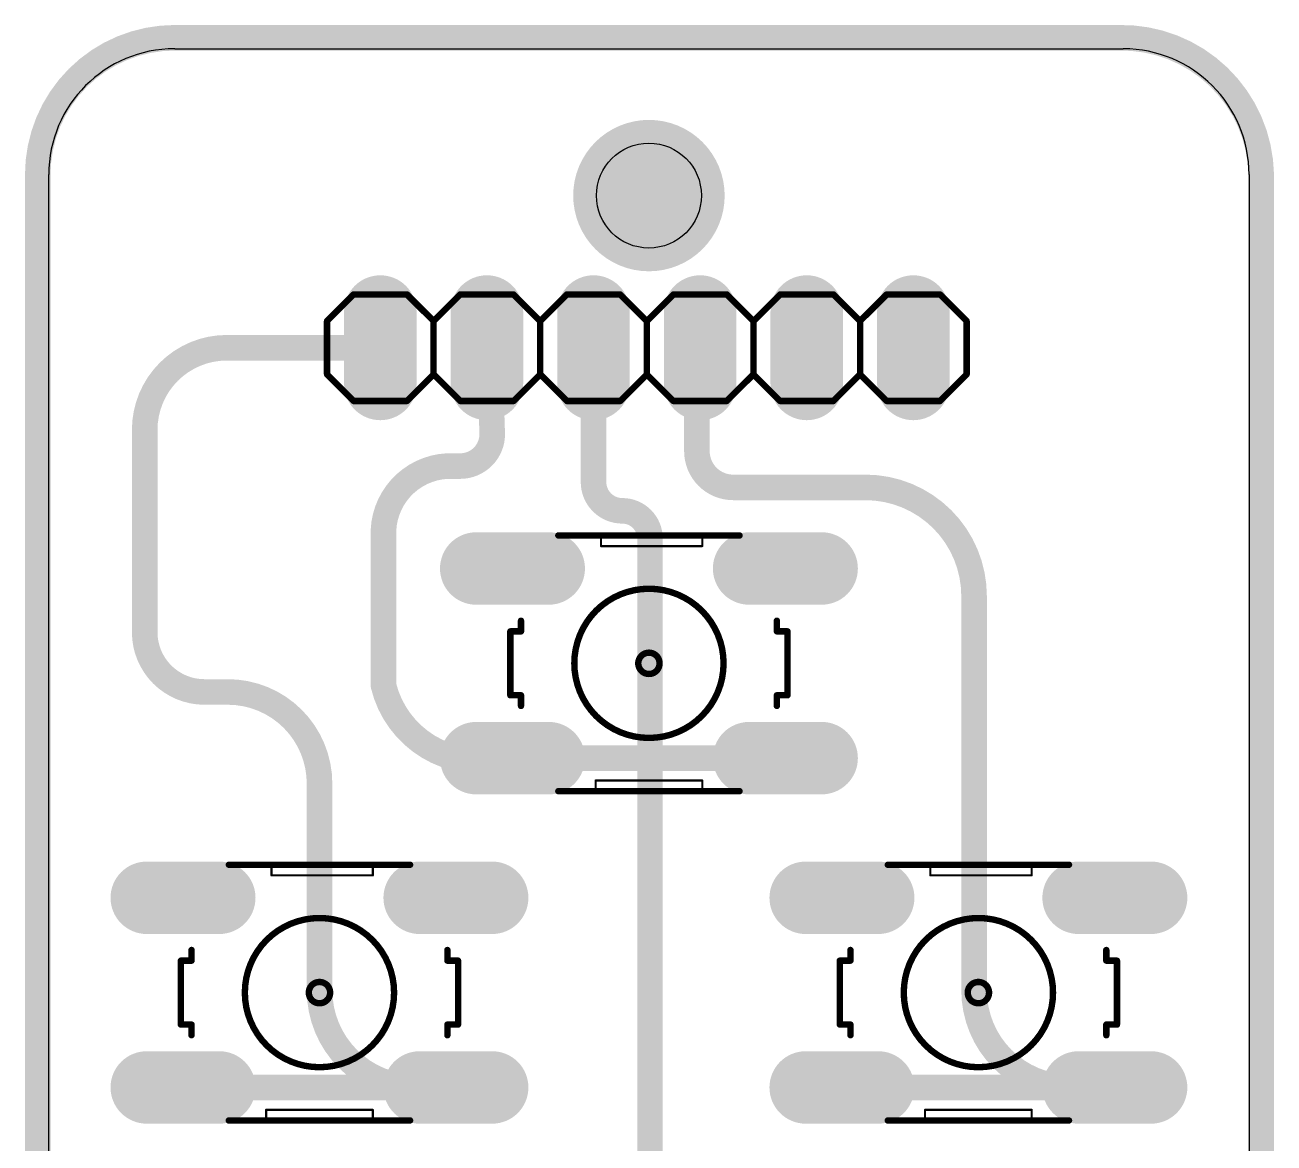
# Model space of a CAD drawing. Extents: x -0.6 to 29.2, y -0.6 to 45.6.
# Drawn here: x -0.57 to 29.19, y 18.91 to 45.57 of the extents above; entities that cross this region are included whole.
import ezdxf

# ---------------------------------------------------------------- set-up
doc = ezdxf.new("R2010")
doc.units = 0
for name, color, linetype in [('1', 12, 'CONTINUOUS'), ('16', 132, 'CONTINUOUS'), ('17', 110, 'CONTINUOUS'), ('20', 53, 'CONTINUOUS'), ('21', 253, 'CONTINUOUS'), ('30', 253, 'CONTINUOUS')]:
    doc.layers.add(name, color=color, linetype=linetype)

# ---------------------------------------------------------------- blocks, each defined once
blk = doc.blocks.new('LONGP100')
at = {"const_width": 1}
blk.add_lwpolyline([(-0.5, 0), (0.5, 0)], dxfattribs=at)
at = {"const_width": 0.5}
for points in [[(-0.5, 0.25, 1), (-0.5, -0.25)], [(0.5, -0.25, 1), (0.5, 0.25)]]:
    blk.add_lwpolyline(points, format="xyb", dxfattribs=at)

msp = doc.modelspace()

# ---------------------------------------------------------------- linework, layer by layer
at = {"layer": '1'}
for points, const_width in [([(3, 45.262, 0.4142), (-0.262, 42)], 0.6096), ([(3, 45.4144, 1), (3, 45.1096)], 0.3048), ([(3, 45.1096, 1), (3, 45.4144)], 0.3048), ([(28.889, 42, 0.4142), (25.5, 45.262)], 0.6096), ([(25.4971, 45.4144, 1), (25.5029, 45.1096)], 0.3048), ([(25.5, 45.1096, 1), (25.5, 45.4144)], 0.3048), ([(-0.1096, 42, 1), (-0.4144, 42)], 0.3048), ([(29.0414, 42, 1), (28.7366, 42)], 0.3048), ([(-0.4144, 42, 1), (-0.1096, 42)], 0.3048), ([(28.7366, 41.9971, 1), (29.0414, 42.0029)], 0.3048), ([(11.0488, 28.2418, 1), (11.0488, 27.937)], 0.3048), ([(17.5512, 27.937, 1), (17.5512, 28.2418)], 0.3048), ([(3.1988, 20.3918, 1), (3.1988, 20.087)], 0.3048), ([(9.7012, 20.087, 1), (9.7012, 20.3918)], 0.3048), ([(18.8988, 20.3918, 1), (18.8988, 20.087)], 0.3048), ([(25.4012, 20.087, 1), (25.4012, 20.3918)], 0.3048)]:
    msp.add_lwpolyline(points, format="xyb", dxfattribs=dict(at, const_width=const_width))
at = {"layer": '1', "const_width": 0.6096}
for points in [[(3, 45.262), (25.5, 45.262)], [(-0.262, 3), (-0.262, 42)], [(28.889, 42), (28.889, 3)], [(11.0488, 28.0894), (17.5512, 28.0894)], [(3.1988, 20.2394), (9.7012, 20.2394)], [(18.8988, 20.2394), (25.4012, 20.2394)]]:
    msp.add_lwpolyline(points, dxfattribs=at)
at = {"layer": '16'}
for points, const_width in [([(4.2434, 37.873, 0.4142), (2.286, 35.9156)], 0.6096), ([(4.2434, 38.0254, 1), (4.2434, 37.7206)], 0.3048), ([(4.2434, 37.7206, 1), (4.2434, 38.0254)], 0.3048), ([(7.9, 37.7206, 1), (7.9, 38.0254)], 0.3048), ([(10.5298, 37.9962, 1), (10.3502, 37.7498)], 0.3048), ([(10.5156, 37.391, 0.4142), (10.44, 37.873)], 0.6096), ([(13.1324, 37.873, 1), (12.8276, 37.873)], 0.3048), ([(15.52, 37.873, 0.4142), (15.4432, 37.7962)], 0.6096), ([(15.5956, 37.7962, 1), (15.2908, 37.7962)], 0.3048), ([(15.52, 37.7206, 1), (15.52, 38.0254)], 0.3048), ([(15.2908, 37.7962, 1), (15.5956, 37.7962)], 0.3048), ([(10.3924, 37.4808, 1), (10.6388, 37.3012)], 0.3048), ([(10.6679, 37.3959, 1), (10.3633, 37.3861)], 0.3048), ([(2.4384, 35.9156, 1), (2.1336, 35.9156)], 0.3048), ([(2.1336, 35.9156, 1), (2.4384, 35.9156)], 0.3048), ([(9.8044, 35.052, 0.4142), (10.5664, 35.814)], 0.6096), ([(10.7188, 35.814, 1), (10.414, 35.814)], 0.3048), ([(10.4141, 35.8091, 1), (10.7187, 35.8189)], 0.3048), ([(15.4432, 35.4076, 0.4142), (16.3068, 34.544)], 0.6096), ([(15.5956, 35.4076, 1), (15.2908, 35.4076)], 0.3048), ([(15.2908, 35.4076, 1), (15.5956, 35.4076)], 0.3048), ([(9.652, 35.052, 0.4142), (7.9756, 33.528)], 0.6096), ([(9.652, 35.2044, 1), (9.652, 34.8996)], 0.3048), ([(9.6448, 34.8998, 1), (9.6592, 35.2042)], 0.3048), ([(9.8044, 35.2044, 1), (9.8044, 34.8996)], 0.3048), ([(9.8044, 34.8996, 1), (9.8044, 35.2044)], 0.3048), ([(12.98, 34.6704, 0.4142), (13.6652, 33.9852)], 0.6096), ([(13.1324, 34.6704, 1), (12.8276, 34.6704)], 0.3048), ([(12.8276, 34.6704, 1), (13.1324, 34.6704)], 0.3048), ([(16.3068, 34.6964, 1), (16.3068, 34.3916)], 0.3048), ([(16.3068, 34.3916, 1), (16.3068, 34.6964)], 0.3048), ([(22.0472, 31.9532, 0.4142), (19.4564, 34.544)], 0.6096), ([(19.4564, 34.6964, 1), (19.4564, 34.3916)], 0.3048), ([(19.4564, 34.3916, 1), (19.4564, 34.6964)], 0.3048), ([(14.3256, 33.3248, 0.4142), (13.6652, 33.9852)], 0.6096), ([(13.6652, 34.1376, 1), (13.6652, 33.8328)], 0.3048), ([(13.6652, 33.8328, 1), (13.6652, 34.1376)], 0.3048), ([(8.128, 33.528, 1), (7.8232, 33.528)], 0.3048), ([(7.8234, 33.5352, 1), (8.1278, 33.5208)], 0.3048), ([(14.478, 33.3248, 1), (14.1732, 33.3248)], 0.3048), ([(14.1732, 33.3248, 1), (14.478, 33.3248)], 0.3048), ([(22.1996, 31.9532, 1), (21.8948, 31.9532)], 0.3048), ([(21.8948, 31.9532, 1), (22.1996, 31.9532)], 0.3048), ([(2.286, 31.0896, 0.4142), (3.7084, 29.6672)], 0.6096), ([(2.4384, 31.0896, 1), (2.1336, 31.0896)], 0.3048), ([(2.1336, 31.0896, 1), (2.4384, 31.0896)], 0.3048), ([(7.9756, 29.8196, 0.4142), (10.8234, 28.0894)], 0.6096), ([(8.1237, 29.8557, 1), (7.8275, 29.7835)], 0.3048), ([(3.7084, 29.8196, 1), (3.7084, 29.5148)], 0.3048), ([(3.7084, 29.5148, 1), (3.7084, 29.8196)], 0.3048), ([(6.4516, 27.4828, 0.4142), (4.2672, 29.6672)], 0.6096), ([(4.2672, 29.8196, 1), (4.2672, 29.5148)], 0.3048), ([(4.2672, 29.5148, 1), (4.2672, 29.8196)], 0.3048), ([(7.8232, 29.8196, 1), (8.128, 29.8196)], 0.3048), ([(10.8234, 28.2418, 1), (10.8234, 27.937)], 0.3048), ([(10.8595, 27.9413, 1), (10.7873, 28.2375)], 0.3048), ([(11.0488, 27.937, 1), (11.0488, 28.2418)], 0.3048), ([(6.604, 27.4828, 1), (6.2992, 27.4828)], 0.3048), ([(6.2992, 27.4828, 1), (6.604, 27.4828)], 0.3048), ([(6.4516, 22.5552, 0.4142), (8.7674, 20.2394)], 0.6096), ([(6.604, 22.5552, 1), (6.2992, 22.5552)], 0.3048), ([(6.2992, 22.5552, 1), (6.604, 22.5552)], 0.3048), ([(22.0472, 22.5552, 0.4142), (24.363, 20.2394)], 0.6096), ([(22.1996, 22.5552, 1), (21.8948, 22.5552)], 0.3048), ([(21.8948, 22.5552, 1), (22.1996, 22.5552)], 0.3048), ([(8.7674, 20.3918, 1), (8.7674, 20.087)], 0.3048), ([(8.7674, 20.087, 1), (8.7674, 20.3918)], 0.3048), ([(9.7012, 20.087, 1), (9.7012, 20.3918)], 0.3048), ([(24.363, 20.3918, 1), (24.363, 20.087)], 0.3048), ([(24.363, 20.087, 1), (24.363, 20.3918)], 0.3048), ([(25.4012, 20.087, 1), (25.4012, 20.3918)], 0.3048)]:
    msp.add_lwpolyline(points, format="xyb", dxfattribs=dict(at, const_width=const_width))
at = {"layer": '16', "const_width": 0.6096}
for points in [[(7.9, 37.873), (4.2434, 37.873)], [(12.98, 34.6704), (12.98, 37.873)], [(15.4432, 37.7962), (15.4432, 35.4076)], [(10.5664, 35.814), (10.5156, 37.391)], [(2.286, 31.0896), (2.286, 35.9156)], [(9.652, 35.052), (9.8044, 35.052)], [(16.3068, 34.544), (19.4564, 34.544)], [(7.9756, 29.8196), (7.9756, 33.528)], [(14.3256, 14.5796), (14.3256, 33.3248)], [(22.0472, 31.9532), (22.0472, 22.5552)], [(4.2672, 29.6672), (3.7084, 29.6672)], [(11.0488, 28.0894), (10.8234, 28.0894)], [(6.4516, 22.5552), (6.4516, 27.4828)], [(9.7012, 20.2394), (8.7674, 20.2394)], [(24.363, 20.2394), (25.4012, 20.2394)]]:
    msp.add_lwpolyline(points, dxfattribs=at)
at = {"layer": '17', "const_width": 0.6096}
msp.add_lwpolyline([(14.3, 40, 1), (14.3, 43, 1), (14.3, 40)], format="xyb", dxfattribs=at)
at = {"layer": '20'}
for p, q in [((3, 45), (25.6, 45)), ((0, 3), (0, 42)), ((28.6, 42), (28.6, 3))]:
    msp.add_line(p, q, dxfattribs=at)
msp.add_circle((14.3, 41.5), 1.25, dxfattribs=at)
for centre, start, end in [((3, 42), 90, 180), ((25.6, 42), 0, 90)]:
    msp.add_arc(centre, 3, start, end, dxfattribs=at)
at = {"layer": '21'}
for points, const_width in [([(7.265, 39.143), (6.63, 38.508)], 0.1524), ([(7.265, 39.143), (8.535, 39.143)], 0.1524), ([(8.535, 39.143), (9.17, 38.508)], 0.1524), ([(9.17, 38.508), (9.805, 39.143)], 0.1524), ([(9.805, 39.143), (11.075, 39.143)], 0.1524), ([(11.075, 39.143), (11.71, 38.508)], 0.1524), ([(11.71, 38.508), (12.345, 39.143)], 0.1524), ([(12.345, 39.143), (13.615, 39.143)], 0.1524), ([(13.615, 39.143), (14.25, 38.508)], 0.1524), ([(14.885, 39.143), (14.25, 38.508)], 0.1524), ([(14.885, 39.143), (16.155, 39.143)], 0.1524), ([(16.155, 39.143), (16.79, 38.508)], 0.1524), ([(16.79, 38.508), (17.425, 39.143)], 0.1524), ([(17.425, 39.143), (18.695, 39.143)], 0.1524), ([(18.695, 39.143), (19.33, 38.508)], 0.1524), ([(19.965, 39.143), (19.33, 38.508)], 0.1524), ([(19.965, 39.143), (21.235, 39.143)], 0.1524), ([(21.235, 39.143), (21.87, 38.508)], 0.1524), ([(6.63, 38.508), (6.63, 37.238)], 0.1524), ([(9.17, 38.508), (9.17, 37.238)], 0.1524), ([(11.71, 38.508), (11.71, 37.238)], 0.1524), ([(14.25, 38.508), (14.25, 37.238)], 0.1524), ([(16.79, 38.508), (16.79, 37.238)], 0.1524), ([(19.33, 38.508), (19.33, 37.238)], 0.1524), ([(21.87, 38.508), (21.87, 37.238)], 0.1524), ([(6.63, 37.238), (7.265, 36.603)], 0.1524), ([(9.17, 37.238), (8.535, 36.603)], 0.1524), ([(9.805, 36.603), (9.17, 37.238)], 0.1524), ([(11.71, 37.238), (11.075, 36.603)], 0.1524), ([(12.345, 36.603), (11.71, 37.238)], 0.1524), ([(14.25, 37.238), (13.615, 36.603)], 0.1524), ([(14.25, 37.238), (14.885, 36.603)], 0.1524), ([(16.79, 37.238), (16.155, 36.603)], 0.1524), ([(17.425, 36.603), (16.79, 37.238)], 0.1524), ([(19.33, 37.238), (18.695, 36.603)], 0.1524), ([(19.33, 37.238), (19.965, 36.603)], 0.1524), ([(21.87, 37.238), (21.235, 36.603)], 0.1524), ([(8.535, 36.603), (7.265, 36.603)], 0.1524), ([(11.075, 36.603), (9.805, 36.603)], 0.1524), ([(13.615, 36.603), (12.345, 36.603)], 0.1524), ([(16.155, 36.603), (14.885, 36.603)], 0.1524), ([(18.695, 36.603), (17.425, 36.603)], 0.1524), ([(21.235, 36.603), (19.965, 36.603)], 0.1524), ([(13.157, 33.398), (12.141, 33.398)], 0.1524), ([(15.57, 33.398), (13.157, 33.398)], 0.1524), ([(13.157, 33.144), (13.157, 33.398)], 0.0508), ([(16.459, 33.398), (15.57, 33.398)], 0.1524), ([(15.57, 33.144), (15.57, 33.398)], 0.0508), ([(13.157, 33.144), (15.57, 33.144)], 0.0508), ([(11.252, 31.112), (11.252, 31.366)], 0.1524), ([(17.348, 31.112), (17.348, 31.366)], 0.1524), ([(10.998, 31.112), (11.252, 31.112)], 0.1524), ([(10.998, 31.112), (10.998, 29.588)], 0.1524), ([(17.348, 31.112), (17.602, 31.112)], 0.1524), ([(17.602, 29.588), (17.602, 31.112)], 0.1524), ([(11.252, 29.588), (10.998, 29.588)], 0.1524), ([(11.252, 29.588), (11.252, 29.334)], 0.1524), ([(17.602, 29.588), (17.348, 29.588)], 0.1524), ([(17.348, 29.588), (17.348, 29.334)], 0.1524), ([(13.03, 27.556), (15.57, 27.556)], 0.0508), ([(13.03, 27.556), (13.03, 27.302)], 0.0508), ([(15.57, 27.302), (15.57, 27.556)], 0.0508), ([(12.141, 27.302), (13.03, 27.302)], 0.1524), ([(13.03, 27.302), (15.57, 27.302)], 0.1524), ([(15.57, 27.302), (16.459, 27.302)], 0.1524), ([(5.307, 25.548), (4.291, 25.548)], 0.1524), ([(7.72, 25.548), (5.307, 25.548)], 0.1524), ([(8.609, 25.548), (7.72, 25.548)], 0.1524), ([(21.007, 25.548), (19.991, 25.548)], 0.1524), ([(23.42, 25.548), (21.007, 25.548)], 0.1524), ([(24.309, 25.548), (23.42, 25.548)], 0.1524), ([(5.307, 25.294), (5.307, 25.548)], 0.0508), ([(5.307, 25.294), (7.72, 25.294)], 0.0508), ([(7.72, 25.294), (7.72, 25.548)], 0.0508), ([(21.007, 25.294), (21.007, 25.548)], 0.0508), ([(21.007, 25.294), (23.42, 25.294)], 0.0508), ([(23.42, 25.294), (23.42, 25.548)], 0.0508), ([(3.402, 23.262), (3.402, 23.516)], 0.1524), ([(9.498, 23.262), (9.498, 23.516)], 0.1524), ([(19.102, 23.262), (19.102, 23.516)], 0.1524), ([(25.198, 23.262), (25.198, 23.516)], 0.1524), ([(3.148, 23.262), (3.402, 23.262)], 0.1524), ([(3.148, 23.262), (3.148, 21.738)], 0.1524), ([(9.498, 23.262), (9.752, 23.262)], 0.1524), ([(9.752, 21.738), (9.752, 23.262)], 0.1524), ([(18.848, 23.262), (19.102, 23.262)], 0.1524), ([(18.848, 23.262), (18.848, 21.738)], 0.1524), ([(25.198, 23.262), (25.452, 23.262)], 0.1524), ([(25.452, 21.738), (25.452, 23.262)], 0.1524), ([(3.402, 21.738), (3.148, 21.738)], 0.1524), ([(3.402, 21.738), (3.402, 21.484)], 0.1524), ([(9.752, 21.738), (9.498, 21.738)], 0.1524), ([(9.498, 21.738), (9.498, 21.484)], 0.1524), ([(19.102, 21.738), (18.848, 21.738)], 0.1524), ([(19.102, 21.738), (19.102, 21.484)], 0.1524), ([(25.452, 21.738), (25.198, 21.738)], 0.1524), ([(25.198, 21.738), (25.198, 21.484)], 0.1524), ([(5.18, 19.706), (7.72, 19.706)], 0.0508), ([(5.18, 19.706), (5.18, 19.452)], 0.0508), ([(7.72, 19.452), (7.72, 19.706)], 0.0508), ([(20.88, 19.706), (23.42, 19.706)], 0.0508), ([(20.88, 19.706), (20.88, 19.452)], 0.0508), ([(23.42, 19.452), (23.42, 19.706)], 0.0508), ([(4.291, 19.452), (5.18, 19.452)], 0.1524), ([(5.18, 19.452), (7.72, 19.452)], 0.1524), ([(7.72, 19.452), (8.609, 19.452)], 0.1524), ([(19.991, 19.452), (20.88, 19.452)], 0.1524), ([(20.88, 19.452), (23.42, 19.452)], 0.1524), ([(23.42, 19.452), (24.309, 19.452)], 0.1524)]:
    msp.add_lwpolyline(points, dxfattribs=dict(at, const_width=const_width))
for points, const_width in [([(7.265, 39.1811, 1), (7.265, 39.1049)], 0.0762), ([(7.2919, 39.1161, 1), (7.2381, 39.1699)], 0.0762), ([(8.5619, 39.1699, 1), (8.5081, 39.1161)], 0.0762), ([(8.535, 39.1049, 1), (8.535, 39.1811)], 0.0762), ([(9.805, 39.1811, 1), (9.805, 39.1049)], 0.0762), ([(9.8319, 39.1161, 1), (9.7781, 39.1699)], 0.0762), ([(11.1019, 39.1699, 1), (11.0481, 39.1161)], 0.0762), ([(11.075, 39.1049, 1), (11.075, 39.1811)], 0.0762), ([(12.345, 39.1811, 1), (12.345, 39.1049)], 0.0762), ([(12.3719, 39.1161, 1), (12.3181, 39.1699)], 0.0762), ([(13.6419, 39.1699, 1), (13.5881, 39.1161)], 0.0762), ([(13.615, 39.1049, 1), (13.615, 39.1811)], 0.0762), ([(14.885, 39.1811, 1), (14.885, 39.1049)], 0.0762), ([(14.9119, 39.1161, 1), (14.8581, 39.1699)], 0.0762), ([(16.1819, 39.1699, 1), (16.1281, 39.1161)], 0.0762), ([(16.155, 39.1049, 1), (16.155, 39.1811)], 0.0762), ([(17.425, 39.1811, 1), (17.425, 39.1049)], 0.0762), ([(17.4519, 39.1161, 1), (17.3981, 39.1699)], 0.0762), ([(18.7219, 39.1699, 1), (18.6681, 39.1161)], 0.0762), ([(18.695, 39.1049, 1), (18.695, 39.1811)], 0.0762), ([(19.965, 39.1811, 1), (19.965, 39.1049)], 0.0762), ([(19.9919, 39.1161, 1), (19.9381, 39.1699)], 0.0762), ([(21.2619, 39.1699, 1), (21.2081, 39.1161)], 0.0762), ([(21.235, 39.1049, 1), (21.235, 39.1811)], 0.0762), ([(6.6681, 38.508, 1), (6.5919, 38.508)], 0.0762), ([(6.6031, 38.5349, 1), (6.6569, 38.4811)], 0.0762), ([(9.2081, 38.508, 1), (9.1319, 38.508)], 0.0762), ([(9.1431, 38.5349, 1), (9.1969, 38.4811)], 0.0762), ([(9.1431, 38.4811, 1), (9.1969, 38.5349)], 0.0762), ([(11.7481, 38.508, 1), (11.6719, 38.508)], 0.0762), ([(11.6831, 38.5349, 1), (11.7369, 38.4811)], 0.0762), ([(11.6831, 38.4811, 1), (11.7369, 38.5349)], 0.0762), ([(14.2881, 38.508, 1), (14.2119, 38.508)], 0.0762), ([(14.2231, 38.5349, 1), (14.2769, 38.4811)], 0.0762), ([(14.2231, 38.4811, 1), (14.2769, 38.5349)], 0.0762), ([(16.8281, 38.508, 1), (16.7519, 38.508)], 0.0762), ([(16.7631, 38.5349, 1), (16.8169, 38.4811)], 0.0762), ([(16.7631, 38.4811, 1), (16.8169, 38.5349)], 0.0762), ([(19.3681, 38.508, 1), (19.2919, 38.508)], 0.0762), ([(19.3031, 38.5349, 1), (19.3569, 38.4811)], 0.0762), ([(19.3031, 38.4811, 1), (19.3569, 38.5349)], 0.0762), ([(21.9081, 38.508, 1), (21.8319, 38.508)], 0.0762), ([(21.8431, 38.4811, 1), (21.8969, 38.5349)], 0.0762), ([(6.5919, 37.238, 1), (6.6681, 37.238)], 0.0762), ([(6.6569, 37.2649, 1), (6.6031, 37.2111)], 0.0762), ([(9.1319, 37.238, 1), (9.2081, 37.238)], 0.0762), ([(9.1969, 37.2649, 1), (9.1431, 37.2111)], 0.0762), ([(9.1969, 37.2111, 1), (9.1431, 37.2649)], 0.0762), ([(11.6719, 37.238, 1), (11.7481, 37.238)], 0.0762), ([(11.7369, 37.2649, 1), (11.6831, 37.2111)], 0.0762), ([(11.7369, 37.2111, 1), (11.6831, 37.2649)], 0.0762), ([(14.2119, 37.238, 1), (14.2881, 37.238)], 0.0762), ([(14.2769, 37.2649, 1), (14.2231, 37.2111)], 0.0762), ([(14.2769, 37.2111, 1), (14.2231, 37.2649)], 0.0762), ([(16.7519, 37.238, 1), (16.8281, 37.238)], 0.0762), ([(16.8169, 37.2649, 1), (16.7631, 37.2111)], 0.0762), ([(16.8169, 37.2111, 1), (16.7631, 37.2649)], 0.0762), ([(19.2919, 37.238, 1), (19.3681, 37.238)], 0.0762), ([(19.3569, 37.2649, 1), (19.3031, 37.2111)], 0.0762), ([(19.3569, 37.2111, 1), (19.3031, 37.2649)], 0.0762), ([(21.8319, 37.238, 1), (21.9081, 37.238)], 0.0762), ([(21.8969, 37.2111, 1), (21.8431, 37.2649)], 0.0762), ([(7.265, 36.6411, 1), (7.265, 36.5649)], 0.0762), ([(7.2381, 36.5761, 1), (7.2919, 36.6299)], 0.0762), ([(8.5081, 36.6299, 1), (8.5619, 36.5761)], 0.0762), ([(8.535, 36.5649, 1), (8.535, 36.6411)], 0.0762), ([(9.805, 36.6411, 1), (9.805, 36.5649)], 0.0762), ([(9.7781, 36.5761, 1), (9.8319, 36.6299)], 0.0762), ([(11.0481, 36.6299, 1), (11.1019, 36.5761)], 0.0762), ([(11.075, 36.5649, 1), (11.075, 36.6411)], 0.0762), ([(12.345, 36.6411, 1), (12.345, 36.5649)], 0.0762), ([(12.3181, 36.5761, 1), (12.3719, 36.6299)], 0.0762), ([(13.5881, 36.6299, 1), (13.6419, 36.5761)], 0.0762), ([(13.615, 36.5649, 1), (13.615, 36.6411)], 0.0762), ([(14.885, 36.6411, 1), (14.885, 36.5649)], 0.0762), ([(14.8581, 36.5761, 1), (14.9119, 36.6299)], 0.0762), ([(16.1281, 36.6299, 1), (16.1819, 36.5761)], 0.0762), ([(16.155, 36.5649, 1), (16.155, 36.6411)], 0.0762), ([(17.425, 36.6411, 1), (17.425, 36.5649)], 0.0762), ([(17.3981, 36.5761, 1), (17.4519, 36.6299)], 0.0762), ([(18.6681, 36.6299, 1), (18.7219, 36.5761)], 0.0762), ([(18.695, 36.5649, 1), (18.695, 36.6411)], 0.0762), ([(19.965, 36.6411, 1), (19.965, 36.5649)], 0.0762), ([(19.9381, 36.5761, 1), (19.9919, 36.6299)], 0.0762), ([(21.2081, 36.6299, 1), (21.2619, 36.5761)], 0.0762), ([(21.235, 36.5649, 1), (21.235, 36.6411)], 0.0762), ([(12.141, 33.4361, 1), (12.141, 33.3599)], 0.0762), ([(13.157, 33.4361, 1), (13.157, 33.3599)], 0.0762), ([(13.157, 33.3599, 1), (13.157, 33.4361)], 0.0762), ([(13.1697, 33.398, 1), (13.1443, 33.398)], 0.0254), ([(15.57, 33.4361, 1), (15.57, 33.3599)], 0.0762), ([(15.57, 33.3599, 1), (15.57, 33.4361)], 0.0762), ([(15.5827, 33.398, 1), (15.5573, 33.398)], 0.0254), ([(16.459, 33.3599, 1), (16.459, 33.4361)], 0.0762), ([(13.157, 33.1567, 1), (13.157, 33.1313)], 0.0254), ([(13.1443, 33.144, 1), (13.1697, 33.144)], 0.0254), ([(15.5573, 33.144, 1), (15.5827, 33.144)], 0.0254), ([(15.57, 33.1313, 1), (15.57, 33.1567)], 0.0254), ([(14.3, 28.572, 1), (14.3, 32.128, 1), (14.3, 28.572)], 0.1524), ([(11.2901, 31.366, 1), (11.2139, 31.366)], 0.0762), ([(17.3861, 31.366, 1), (17.3099, 31.366)], 0.0762), ([(10.998, 31.1501, 1), (10.998, 31.0739)], 0.0762), ([(11.0361, 31.112, 1), (10.9599, 31.112)], 0.0762), ([(11.2139, 31.112, 1), (11.2901, 31.112)], 0.0762), ([(11.252, 31.0739, 1), (11.252, 31.1501)], 0.0762), ([(17.348, 31.1501, 1), (17.348, 31.0739)], 0.0762), ([(17.3099, 31.112, 1), (17.3861, 31.112)], 0.0762), ([(17.6401, 31.112, 1), (17.5639, 31.112)], 0.0762), ([(17.602, 31.0739, 1), (17.602, 31.1501)], 0.0762), ([(14.3, 30.096, 1), (14.3, 30.604, 1), (14.3, 30.096)], 0.1524), ([(10.998, 29.6261, 1), (10.998, 29.5499)], 0.0762), ([(10.9599, 29.588, 1), (11.0361, 29.588)], 0.0762), ([(11.2901, 29.588, 1), (11.2139, 29.588)], 0.0762), ([(11.252, 29.5499, 1), (11.252, 29.6261)], 0.0762), ([(17.348, 29.6261, 1), (17.348, 29.5499)], 0.0762), ([(17.3861, 29.588, 1), (17.3099, 29.588)], 0.0762), ([(17.5639, 29.588, 1), (17.6401, 29.588)], 0.0762), ([(17.602, 29.5499, 1), (17.602, 29.6261)], 0.0762), ([(11.2139, 29.334, 1), (11.2901, 29.334)], 0.0762), ([(17.3099, 29.334, 1), (17.3861, 29.334)], 0.0762), ([(13.03, 27.5687, 1), (13.03, 27.5433)], 0.0254), ([(13.0427, 27.556, 1), (13.0173, 27.556)], 0.0254), ([(15.5827, 27.556, 1), (15.5573, 27.556)], 0.0254), ([(15.57, 27.5433, 1), (15.57, 27.5687)], 0.0254), ([(12.141, 27.3401, 1), (12.141, 27.2639)], 0.0762), ([(13.03, 27.3401, 1), (13.03, 27.2639)], 0.0762), ([(13.03, 27.2639, 1), (13.03, 27.3401)], 0.0762), ([(13.0173, 27.302, 1), (13.0427, 27.302)], 0.0254), ([(15.57, 27.3401, 1), (15.57, 27.2639)], 0.0762), ([(15.57, 27.2639, 1), (15.57, 27.3401)], 0.0762), ([(15.5573, 27.302, 1), (15.5827, 27.302)], 0.0254), ([(16.459, 27.2639, 1), (16.459, 27.3401)], 0.0762), ([(4.291, 25.5861, 1), (4.291, 25.5099)], 0.0762), ([(5.307, 25.5861, 1), (5.307, 25.5099)], 0.0762), ([(5.307, 25.5099, 1), (5.307, 25.5861)], 0.0762), ([(7.72, 25.5861, 1), (7.72, 25.5099)], 0.0762), ([(7.72, 25.5099, 1), (7.72, 25.5861)], 0.0762), ([(8.609, 25.5099, 1), (8.609, 25.5861)], 0.0762), ([(19.991, 25.5861, 1), (19.991, 25.5099)], 0.0762), ([(21.007, 25.5861, 1), (21.007, 25.5099)], 0.0762), ([(21.007, 25.5099, 1), (21.007, 25.5861)], 0.0762), ([(23.42, 25.5861, 1), (23.42, 25.5099)], 0.0762), ([(23.42, 25.5099, 1), (23.42, 25.5861)], 0.0762), ([(24.309, 25.5099, 1), (24.309, 25.5861)], 0.0762), ([(5.3197, 25.548, 1), (5.2943, 25.548)], 0.0254), ([(5.307, 25.3067, 1), (5.307, 25.2813)], 0.0254), ([(5.2943, 25.294, 1), (5.3197, 25.294)], 0.0254), ([(7.7327, 25.548, 1), (7.7073, 25.548)], 0.0254), ([(7.7073, 25.294, 1), (7.7327, 25.294)], 0.0254), ([(7.72, 25.2813, 1), (7.72, 25.3067)], 0.0254), ([(21.0197, 25.548, 1), (20.9943, 25.548)], 0.0254), ([(21.007, 25.3067, 1), (21.007, 25.2813)], 0.0254), ([(20.9943, 25.294, 1), (21.0197, 25.294)], 0.0254), ([(23.4327, 25.548, 1), (23.4073, 25.548)], 0.0254), ([(23.4073, 25.294, 1), (23.4327, 25.294)], 0.0254), ([(23.42, 25.2813, 1), (23.42, 25.3067)], 0.0254), ([(6.45, 20.722, 1), (6.45, 24.278, 1), (6.45, 20.722)], 0.1524), ([(22.15, 20.722, 1), (22.15, 24.278, 1), (22.15, 20.722)], 0.1524), ([(3.4401, 23.516, 1), (3.3639, 23.516)], 0.0762), ([(9.5361, 23.516, 1), (9.4599, 23.516)], 0.0762), ([(19.1401, 23.516, 1), (19.0639, 23.516)], 0.0762), ([(25.2361, 23.516, 1), (25.1599, 23.516)], 0.0762), ([(3.148, 23.3001, 1), (3.148, 23.2239)], 0.0762), ([(3.1861, 23.262, 1), (3.1099, 23.262)], 0.0762), ([(3.3639, 23.262, 1), (3.4401, 23.262)], 0.0762), ([(3.402, 23.2239, 1), (3.402, 23.3001)], 0.0762), ([(9.498, 23.3001, 1), (9.498, 23.2239)], 0.0762), ([(9.4599, 23.262, 1), (9.5361, 23.262)], 0.0762), ([(9.7901, 23.262, 1), (9.7139, 23.262)], 0.0762), ([(9.752, 23.2239, 1), (9.752, 23.3001)], 0.0762), ([(18.848, 23.3001, 1), (18.848, 23.2239)], 0.0762), ([(18.8861, 23.262, 1), (18.8099, 23.262)], 0.0762), ([(19.0639, 23.262, 1), (19.1401, 23.262)], 0.0762), ([(19.102, 23.2239, 1), (19.102, 23.3001)], 0.0762), ([(25.198, 23.3001, 1), (25.198, 23.2239)], 0.0762), ([(25.1599, 23.262, 1), (25.2361, 23.262)], 0.0762), ([(25.4901, 23.262, 1), (25.4139, 23.262)], 0.0762), ([(25.452, 23.2239, 1), (25.452, 23.3001)], 0.0762), ([(6.45, 22.246, 1), (6.45, 22.754, 1), (6.45, 22.246)], 0.1524), ([(22.15, 22.246, 1), (22.15, 22.754, 1), (22.15, 22.246)], 0.1524), ([(3.148, 21.7761, 1), (3.148, 21.6999)], 0.0762), ([(3.1099, 21.738, 1), (3.1861, 21.738)], 0.0762), ([(3.4401, 21.738, 1), (3.3639, 21.738)], 0.0762), ([(3.402, 21.6999, 1), (3.402, 21.7761)], 0.0762), ([(9.498, 21.7761, 1), (9.498, 21.6999)], 0.0762), ([(9.5361, 21.738, 1), (9.4599, 21.738)], 0.0762), ([(9.7139, 21.738, 1), (9.7901, 21.738)], 0.0762), ([(9.752, 21.6999, 1), (9.752, 21.7761)], 0.0762), ([(18.848, 21.7761, 1), (18.848, 21.6999)], 0.0762), ([(18.8099, 21.738, 1), (18.8861, 21.738)], 0.0762), ([(19.1401, 21.738, 1), (19.0639, 21.738)], 0.0762), ([(19.102, 21.6999, 1), (19.102, 21.7761)], 0.0762), ([(25.198, 21.7761, 1), (25.198, 21.6999)], 0.0762), ([(25.2361, 21.738, 1), (25.1599, 21.738)], 0.0762), ([(25.4139, 21.738, 1), (25.4901, 21.738)], 0.0762), ([(25.452, 21.6999, 1), (25.452, 21.7761)], 0.0762), ([(3.3639, 21.484, 1), (3.4401, 21.484)], 0.0762), ([(9.4599, 21.484, 1), (9.5361, 21.484)], 0.0762), ([(19.0639, 21.484, 1), (19.1401, 21.484)], 0.0762), ([(25.1599, 21.484, 1), (25.2361, 21.484)], 0.0762), ([(5.18, 19.7187, 1), (5.18, 19.6933)], 0.0254), ([(5.1927, 19.706, 1), (5.1673, 19.706)], 0.0254), ([(7.7327, 19.706, 1), (7.7073, 19.706)], 0.0254), ([(7.72, 19.6933, 1), (7.72, 19.7187)], 0.0254), ([(20.88, 19.7187, 1), (20.88, 19.6933)], 0.0254), ([(20.8927, 19.706, 1), (20.8673, 19.706)], 0.0254), ([(23.4327, 19.706, 1), (23.4073, 19.706)], 0.0254), ([(23.42, 19.6933, 1), (23.42, 19.7187)], 0.0254), ([(4.291, 19.4901, 1), (4.291, 19.4139)], 0.0762), ([(5.18, 19.4901, 1), (5.18, 19.4139)], 0.0762), ([(5.18, 19.4139, 1), (5.18, 19.4901)], 0.0762), ([(5.1673, 19.452, 1), (5.1927, 19.452)], 0.0254), ([(7.72, 19.4901, 1), (7.72, 19.4139)], 0.0762), ([(7.72, 19.4139, 1), (7.72, 19.4901)], 0.0762), ([(7.7073, 19.452, 1), (7.7327, 19.452)], 0.0254), ([(8.609, 19.4139, 1), (8.609, 19.4901)], 0.0762), ([(19.991, 19.4901, 1), (19.991, 19.4139)], 0.0762), ([(20.88, 19.4901, 1), (20.88, 19.4139)], 0.0762), ([(20.88, 19.4139, 1), (20.88, 19.4901)], 0.0762), ([(20.8673, 19.452, 1), (20.8927, 19.452)], 0.0254), ([(23.42, 19.4901, 1), (23.42, 19.4139)], 0.0762), ([(23.42, 19.4139, 1), (23.42, 19.4901)], 0.0762), ([(23.4073, 19.452, 1), (23.4327, 19.452)], 0.0254), ([(24.309, 19.4139, 1), (24.309, 19.4901)], 0.0762)]:
    msp.add_lwpolyline(points, format="xyb", dxfattribs=dict(at, const_width=const_width))
at = {"layer": '30'}
for points, const_width in [([(14.3, 40, 1), (14.3, 43, 1), (14.3, 40)], 0.6096), ([(14.3, 40.8496, 1), (14.3, 42.1504, 1), (14.3, 40.8496)], 1.3008)]:
    msp.add_lwpolyline(points, format="xyb", dxfattribs=dict(at, const_width=const_width))

# ---------------------------------------------------------------- block references
at = {"layer": '17', "xscale": 1.6256, "yscale": 1.6256}
for p, rotation in [((7.9, 37.873), 90), ((7.9, 37.873), 90), ((10.44, 37.873), 90), ((10.44, 37.873), 90), ((12.98, 37.873), 90), ((12.98, 37.873), 90), ((15.52, 37.873), 90), ((15.52, 37.873), 90), ((18.06, 37.873), 90), ((18.06, 37.873), 90), ((20.6, 37.873), 90), ((20.6, 37.873), 90), ((11.0488, 32.6106), 180), ((11.0488, 32.6106), 180), ((17.5512, 32.6106), 180), ((17.5512, 32.6106), 180), ((11.0488, 28.0894), 180), ((11.0488, 28.0894), 180), ((17.5512, 28.0894), 180), ((17.5512, 28.0894), 180), ((3.1988, 24.7606), 180), ((3.1988, 24.7606), 180), ((9.7012, 24.7606), 180), ((9.7012, 24.7606), 180), ((18.8988, 24.7606), 180), ((18.8988, 24.7606), 180), ((25.4012, 24.7606), 180), ((25.4012, 24.7606), 180), ((3.1988, 20.2394), 180), ((3.1988, 20.2394), 180), ((9.7012, 20.2394), 180), ((9.7012, 20.2394), 180), ((18.8988, 20.2394), 180), ((18.8988, 20.2394), 180), ((25.4012, 20.2394), 180), ((25.4012, 20.2394), 180)]:
    msp.add_blockref('LONGP100', p, dxfattribs=dict(at, rotation=rotation))
at = {"layer": '30', "xscale": 1.7272, "yscale": 1.7272}
for p, rotation in [((7.9, 37.873), 90), ((10.44, 37.873), 90), ((12.98, 37.873), 90), ((15.52, 37.873), 90), ((18.06, 37.873), 90), ((20.6, 37.873), 90), ((11.0488, 32.6106), 180), ((17.5512, 32.6106), 180), ((11.0488, 28.0894), 180), ((17.5512, 28.0894), 180), ((3.1988, 24.7606), 180), ((9.7012, 24.7606), 180), ((18.8988, 24.7606), 180), ((25.4012, 24.7606), 180), ((3.1988, 20.2394), 180), ((9.7012, 20.2394), 180), ((18.8988, 20.2394), 180), ((25.4012, 20.2394), 180)]:
    msp.add_blockref('LONGP100', p, dxfattribs=dict(at, rotation=rotation))

doc.saveas('drawing.dxf')
